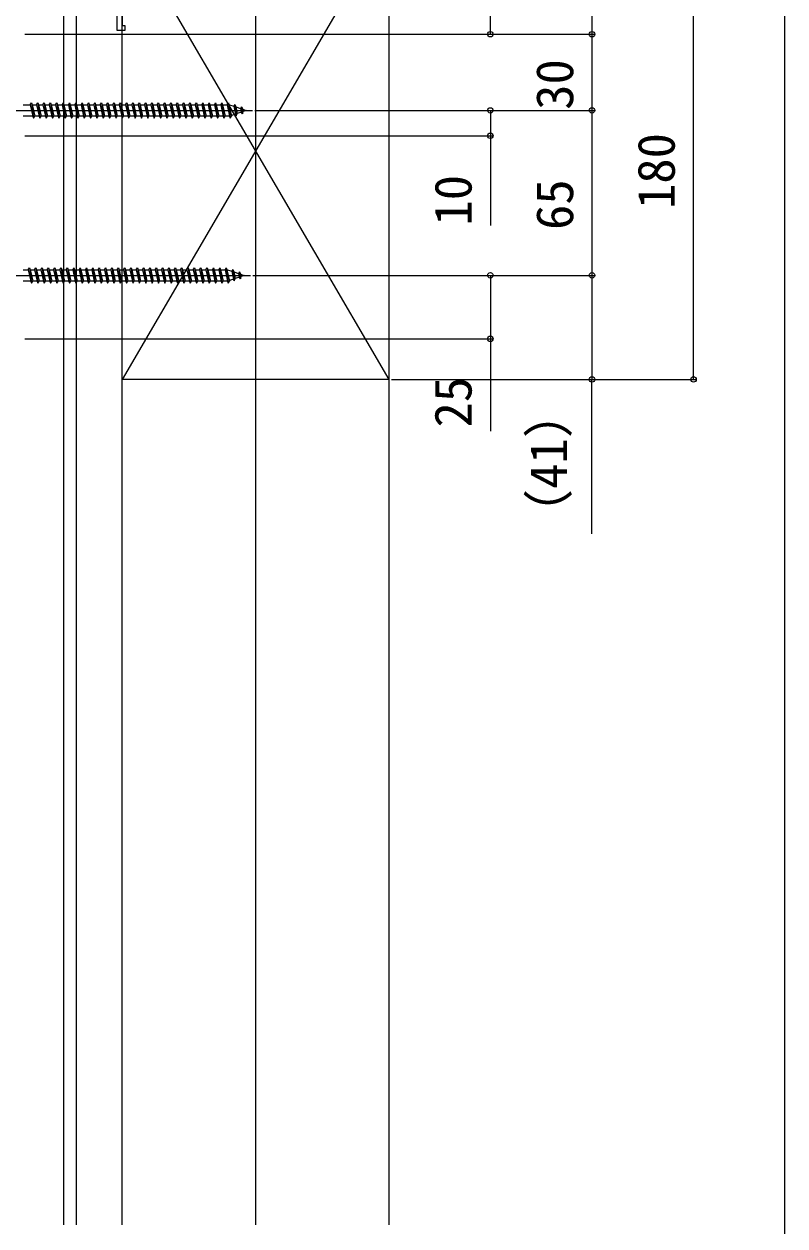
# Model space of a CAD drawing. Units: millimetres, scale not verified. Extents: x -875 to 875, y -1304 to 1296.
# Drawn here: x 575.4 to 875, y 16.4 to 489.9 of the extents above; entities that cross this region are included whole.
import ezdxf
from ezdxf.enums import TextEntityAlignment as Align

# ---------------------------------------------------------------- set-up
doc = ezdxf.new("R2010")
doc.units = ezdxf.units.MM
doc.header["$LTSCALE"] = 8
for name, color, linetype in [('0-2_YKK_11', 7, 'Continuous'), ('0-4_YKK_12', 2, 'Continuous'), ('0-5_YKK_13', 4, 'Continuous'), ('0-6_YKK_D', 6, 'Continuous'), ('0-7_YKK_ZWAK', 7, 'Continuous'), ('0-8_YSS_K', 3, 'Continuous')]:
    doc.layers.add(name, color=color, linetype=linetype)
doc.styles.add('ＭＳ ゴシック', font='')
doc.styles.get('ＭＳ ゴシック').set_extended_font_data('MS Gothic')

msp = doc.modelspace()

# ---------------------------------------------------------------- linework, layer by layer
at = {"layer": '0-2_YKK_11'}
msp.add_lwpolyline([(611.2, 518.6), (611.2, 505.329), (611.5, 501.9), (611.5, 499.692), (611.917, 499.4), (614, 499.4), (614, 489.4), (615, 489.4), (615, 487.4), (612, 487.4), (612, 496.9), (609.126, 498.912)], dxfattribs=at)
at = {"layer": '0-4_YKK_12'}
msp.add_line((666.5, 961.2), (666.5, 16.9), dxfattribs=at)
at = {"layer": '0-5_YKK_13'}
for p, q in [((566.3, 455.9), (665.3, 455.9)), ((575, 458.15), (577.8, 458.15)), ((578.3, 458.9), (579.05, 452.9)), ((578.55, 458.15), (579.55, 453.65)), ((578.55, 458.15), (580.3, 458.15)), ((580.3, 458.15), (580.8, 458.9)), ((580.3, 458.15), (581.3, 453.65)), ((580.8, 458.9), (581.55, 452.9)), ((580.8, 458.9), (581.05, 458.15)), ((581.05, 458.15), (582.05, 453.65)), ((581.05, 458.15), (582.8, 458.15)), ((583.3, 458.9), (584.05, 452.9)), ((583.55, 458.15), (585.3, 458.15)), ((583.55, 458.15), (584.55, 453.65)), ((585.8, 458.9), (586.55, 452.9)), ((586.05, 458.15), (587.8, 458.15)), ((586.05, 458.15), (587.05, 453.65)), ((588.3, 458.9), (589.05, 452.9)), ((588.55, 458.15), (590.3, 458.15)), ((588.55, 458.15), (589.55, 453.65)), ((590.8, 458.9), (591.55, 452.9)), ((591.05, 458.15), (592.8, 458.15)), ((591.05, 458.15), (592.05, 453.65)), ((593.3, 458.9), (594.05, 452.9)), ((593.55, 458.15), (595.3, 458.15)), ((593.55, 458.15), (594.55, 453.65)), ((595.8, 458.9), (596.55, 452.9)), ((596.05, 458.15), (597.8, 458.15)), ((596.05, 458.15), (597.05, 453.65)), ((598.3, 458.9), (599.05, 452.9)), ((598.55, 458.15), (600.3, 458.15)), ((598.55, 458.15), (599.55, 453.65)), ((600.8, 458.9), (601.55, 452.9)), ((601.05, 458.15), (602.8, 458.15)), ((601.05, 458.15), (602.05, 453.65)), ((603.3, 458.9), (604.05, 452.9)), ((603.55, 458.15), (605.3, 458.15)), ((603.55, 458.15), (604.55, 453.65)), ((605.8, 458.9), (606.55, 452.9)), ((606.05, 458.15), (607.8, 458.15)), ((606.05, 458.15), (607.05, 453.65)), ((608.3, 458.9), (609.05, 452.9)), ((608.55, 458.15), (610.3, 458.15)), ((608.55, 458.15), (609.55, 453.65)), ((610.8, 458.9), (611.55, 452.9)), ((611.05, 458.15), (612.8, 458.15)), ((611.05, 458.15), (612.05, 453.65)), ((613.3, 458.9), (614.05, 452.9)), ((613.55, 458.15), (614.55, 453.65)), ((615.8, 458.9), (616.55, 452.9)), ((616.05, 458.15), (617.8, 458.15)), ((616.05, 458.15), (617.05, 453.65)), ((618.3, 458.9), (619.05, 452.9)), ((618.55, 458.15), (619.55, 453.65)), ((620.8, 458.9), (621.55, 452.9)), ((621.05, 458.15), (622.8, 458.15)), ((621.05, 458.15), (622.05, 453.65)), ((623.3, 458.9), (624.05, 452.9)), ((623.55, 458.15), (624.55, 453.65)), ((625.8, 458.9), (626.55, 452.9)), ((626.05, 458.15), (627.8, 458.15)), ((626.05, 458.15), (627.05, 453.65)), ((628.3, 458.9), (629.05, 452.9)), ((628.55, 458.15), (629.55, 453.65)), ((630.8, 458.9), (631.55, 452.9)), ((631.05, 458.15), (632.8, 458.15)), ((631.05, 458.15), (632.05, 453.65)), ((633.3, 458.9), (634.05, 452.9)), ((633.55, 458.15), (634.55, 453.65)), ((635.8, 458.9), (636.55, 452.9)), ((636.05, 458.15), (637.8, 458.15)), ((636.05, 458.15), (637.05, 453.65)), ((638.3, 458.9), (639.05, 452.9)), ((638.55, 458.15), (639.55, 453.65)), ((640.8, 458.9), (641.55, 452.9)), ((641.05, 458.15), (642.8, 458.15)), ((641.05, 458.15), (642.05, 453.65)), ((643.3, 458.9), (644.05, 452.9)), ((643.55, 458.15), (644.55, 453.65)), ((645.8, 458.9), (646.55, 452.9)), ((646.05, 458.15), (647.8, 458.15)), ((646.05, 458.15), (647.05, 453.65)), ((648.3, 458.9), (649.05, 452.9)), ((648.55, 458.15), (650.3, 458.15)), ((648.55, 458.15), (649.55, 453.65)), ((650.8, 458.9), (651.55, 452.9)), ((651.05, 458.15), (652.05, 453.65)), ((651.05, 458.15), (652.8, 458.15)), ((653.3, 458.9), (654.05, 452.9)), ((653.55, 458.15), (654.55, 453.65)), ((653.55, 458.15), (655.3, 458.15)), ((655.8, 458.9), (656.55, 452.9)), ((656.05, 458.15), (656.266, 458.15)), ((656.05, 458.15), (657.05, 453.65)), ((656.266, 458.15), (657.927, 457.578)), ((658.386, 458.213), (657.927, 457.578)), ((657.927, 457.578), (658.62, 454.461)), ((658.386, 458.213), (658.739, 457.298)), ((658.386, 458.213), (658.94, 453.778)), ((658.739, 457.298), (660.634, 456.646)), ((658.739, 457.298), (659.317, 454.701)), ((658.94, 453.778), (659.317, 454.701)), ((660.942, 455.26), (659.317, 454.701)), ((660.998, 457.314), (660.634, 456.646)), ((660.634, 456.646), (660.942, 455.26)), ((661.337, 454.603), (660.942, 455.26)), ((660.998, 457.314), (661.446, 456.366)), ((660.998, 457.314), (661.337, 454.603)), ((661.337, 454.603), (661.639, 455.5)), ((661.446, 456.366), (662.8, 455.9)), ((661.446, 456.366), (661.639, 455.5)), ((662.8, 455.9), (661.639, 455.5)), ((578.8, 453.65), (575, 453.65)), ((581.3, 453.65), (579.55, 453.65)), ((581.3, 453.65), (581.55, 452.9)), ((581.55, 452.9), (582.05, 453.65)), ((583.8, 453.65), (582.05, 453.65)), ((586.3, 453.65), (584.55, 453.65)), ((588.8, 453.65), (587.05, 453.65)), ((591.3, 453.65), (589.55, 453.65)), ((593.8, 453.65), (592.05, 453.65)), ((596.3, 453.65), (594.55, 453.65)), ((598.8, 453.65), (597.05, 453.65)), ((601.3, 453.65), (599.55, 453.65)), ((603.8, 453.65), (602.05, 453.65)), ((606.3, 453.65), (604.55, 453.65)), ((608.8, 453.65), (607.05, 453.65)), ((611.3, 453.65), (609.55, 453.65)), ((613.8, 453.65), (612.05, 453.65)), ((616.3, 453.65), (614.55, 453.65)), ((618.8, 453.65), (617.05, 453.65)), ((621.3, 453.65), (619.55, 453.65)), ((623.8, 453.65), (622.05, 453.65)), ((626.3, 453.65), (624.55, 453.65)), ((628.8, 453.65), (627.05, 453.65)), ((631.3, 453.65), (629.55, 453.65)), ((633.8, 453.65), (632.05, 453.65)), ((636.3, 453.65), (634.55, 453.65)), ((638.8, 453.65), (637.05, 453.65)), ((641.3, 453.65), (639.55, 453.65)), ((643.8, 453.65), (642.05, 453.65)), ((646.3, 453.65), (644.55, 453.65)), ((648.8, 453.65), (647.05, 453.65)), ((651.3, 453.65), (649.55, 453.65)), ((653.8, 453.65), (652.05, 453.65)), ((656.266, 453.65), (654.55, 453.65)), ((656.298, 453.661), (656.266, 453.65)), ((658.62, 454.461), (656.994, 453.901)), ((658.94, 453.778), (658.62, 454.461)), ((575, 393.15), (577, 393.15)), ((577.5, 393.9), (578.25, 387.9)), ((577.75, 393.15), (578.75, 388.65)), ((577.75, 393.15), (579.5, 393.15)), ((579.5, 393.15), (580, 393.9)), ((579.5, 393.15), (580.5, 388.65)), ((580, 393.9), (580.75, 387.9)), ((580, 393.9), (580.25, 393.15)), ((580.25, 393.15), (581.25, 388.65)), ((580.25, 393.15), (582, 393.15)), ((582.5, 393.9), (583.25, 387.9)), ((582.75, 393.15), (584.5, 393.15)), ((582.75, 393.15), (583.75, 388.65)), ((585, 393.9), (585.75, 387.9)), ((585.25, 393.15), (587, 393.15)), ((585.25, 393.15), (586.25, 388.65)), ((587.5, 393.9), (588.25, 387.9)), ((587.75, 393.15), (589.5, 393.15)), ((587.75, 393.15), (588.75, 388.65)), ((590, 393.9), (590.75, 387.9)), ((590.25, 393.15), (592, 393.15)), ((590.25, 393.15), (591.25, 388.65)), ((592.5, 393.9), (593.25, 387.9)), ((592.75, 393.15), (594.5, 393.15)), ((592.75, 393.15), (593.75, 388.65)), ((595, 393.9), (595.75, 387.9)), ((595.25, 393.15), (597, 393.15)), ((595.25, 393.15), (596.25, 388.65)), ((597.5, 393.9), (598.25, 387.9)), ((597.75, 393.15), (599.5, 393.15)), ((597.75, 393.15), (598.75, 388.65)), ((600, 393.9), (600.75, 387.9)), ((600.25, 393.15), (602, 393.15)), ((600.25, 393.15), (601.25, 388.65)), ((602.5, 393.9), (603.25, 387.9)), ((602.75, 393.15), (604.5, 393.15)), ((602.75, 393.15), (603.75, 388.65)), ((605, 393.9), (605.75, 387.9)), ((605.25, 393.15), (607, 393.15)), ((605.25, 393.15), (606.25, 388.65)), ((607.5, 393.9), (608.25, 387.9)), ((607.75, 393.15), (609.5, 393.15)), ((607.75, 393.15), (608.75, 388.65)), ((610, 393.9), (610.75, 387.9)), ((610.25, 393.15), (612, 393.15)), ((610.25, 393.15), (611.25, 388.65)), ((612.5, 393.9), (613.25, 387.9)), ((612.75, 393.15), (613.75, 388.65)), ((615, 393.9), (615.75, 387.9)), ((615.25, 393.15), (617, 393.15)), ((615.25, 393.15), (616.25, 388.65)), ((617.5, 393.9), (618.25, 387.9)), ((617.75, 393.15), (618.75, 388.65)), ((620, 393.9), (620.75, 387.9)), ((620.25, 393.15), (622, 393.15)), ((620.25, 393.15), (621.25, 388.65)), ((622.5, 393.9), (623.25, 387.9)), ((622.75, 393.15), (623.75, 388.65)), ((625, 393.9), (625.75, 387.9)), ((625.25, 393.15), (627, 393.15)), ((625.25, 393.15), (626.25, 388.65)), ((627.5, 393.9), (628.25, 387.9)), ((627.75, 393.15), (628.75, 388.65)), ((630, 393.9), (630.75, 387.9)), ((630.25, 393.15), (632, 393.15)), ((630.25, 393.15), (631.25, 388.65)), ((632.5, 393.9), (633.25, 387.9)), ((632.75, 393.15), (633.75, 388.65)), ((635, 393.9), (635.75, 387.9)), ((635.25, 393.15), (637, 393.15)), ((635.25, 393.15), (636.25, 388.65)), ((637.5, 393.9), (638.25, 387.9)), ((637.75, 393.15), (638.75, 388.65)), ((640, 393.9), (640.75, 387.9)), ((640.25, 393.15), (642, 393.15)), ((640.25, 393.15), (641.25, 388.65)), ((642.5, 393.9), (643.25, 387.9)), ((642.75, 393.15), (643.75, 388.65)), ((645, 393.9), (645.75, 387.9)), ((645.25, 393.15), (647, 393.15)), ((645.25, 393.15), (646.25, 388.65)), ((647.5, 393.9), (648.25, 387.9)), ((647.75, 393.15), (649.5, 393.15)), ((647.75, 393.15), (648.75, 388.65)), ((650, 393.9), (650.75, 387.9)), ((650.25, 393.15), (651.25, 388.65)), ((650.25, 393.15), (652, 393.15)), ((652.5, 393.9), (653.25, 387.9)), ((652.75, 393.15), (653.75, 388.65)), ((652.75, 393.15), (654.5, 393.15)), ((655, 393.9), (655.75, 387.9)), ((655.25, 393.15), (655.466, 393.15)), ((655.25, 393.15), (656.25, 388.65)), ((655.466, 393.15), (657.127, 392.578)), ((657.586, 393.213), (657.127, 392.578)), ((657.586, 393.213), (657.939, 392.298)), ((657.586, 393.213), (658.14, 388.778)), ((565.5, 390.9), (664.5, 390.9)), ((578, 388.65), (575, 388.65)), ((580.5, 388.65), (578.75, 388.65)), ((580.5, 388.65), (580.75, 387.9)), ((580.75, 387.9), (581.25, 388.65)), ((583, 388.65), (581.25, 388.65)), ((585.5, 388.65), (583.75, 388.65)), ((588, 388.65), (586.25, 388.65)), ((590.5, 388.65), (588.75, 388.65)), ((593, 388.65), (591.25, 388.65)), ((595.5, 388.65), (593.75, 388.65)), ((598, 388.65), (596.25, 388.65)), ((600.5, 388.65), (598.75, 388.65)), ((603, 388.65), (601.25, 388.65)), ((605.5, 388.65), (603.75, 388.65)), ((608, 388.65), (606.25, 388.65)), ((610.5, 388.65), (608.75, 388.65)), ((613, 388.65), (611.25, 388.65)), ((615.5, 388.65), (613.75, 388.65)), ((618, 388.65), (616.25, 388.65)), ((620.5, 388.65), (618.75, 388.65)), ((623, 388.65), (621.25, 388.65)), ((625.5, 388.65), (623.75, 388.65)), ((628, 388.65), (626.25, 388.65)), ((630.5, 388.65), (628.75, 388.65)), ((633, 388.65), (631.25, 388.65)), ((635.5, 388.65), (633.75, 388.65)), ((638, 388.65), (636.25, 388.65)), ((640.5, 388.65), (638.75, 388.65)), ((643, 388.65), (641.25, 388.65)), ((645.5, 388.65), (643.75, 388.65)), ((648, 388.65), (646.25, 388.65)), ((650.5, 388.65), (648.75, 388.65)), ((653, 388.65), (651.25, 388.65)), ((655.466, 388.65), (653.75, 388.65)), ((655.498, 388.661), (655.466, 388.65)), ((657.82, 389.461), (656.194, 388.901)), ((657.127, 392.578), (657.82, 389.461)), ((658.14, 388.778), (657.82, 389.461)), ((657.939, 392.298), (659.834, 391.646)), ((657.939, 392.298), (658.517, 389.701)), ((658.14, 388.778), (658.517, 389.701)), ((660.142, 390.26), (658.517, 389.701)), ((660.198, 392.314), (659.834, 391.646)), ((659.834, 391.646), (660.142, 390.26)), ((660.537, 389.603), (660.142, 390.26)), ((660.198, 392.314), (660.646, 391.366)), ((660.198, 392.314), (660.537, 389.603)), ((660.537, 389.603), (660.839, 390.5)), ((660.646, 391.366), (662, 390.9)), ((660.646, 391.366), (660.839, 390.5)), ((662, 390.9), (660.839, 390.5))]:
    msp.add_line(p, q, dxfattribs=at)
for points in [[(577.8, 458.15), (578.3, 458.9), (578.55, 458.15)], [(577.8, 458.15), (578.8, 453.65), (579.05, 452.9), (579.55, 453.65)], [(582.8, 458.15), (583.3, 458.9), (583.55, 458.15)], [(582.8, 458.15), (583.8, 453.65), (584.05, 452.9), (584.55, 453.65)], [(585.3, 458.15), (585.8, 458.9), (586.05, 458.15)], [(585.3, 458.15), (586.3, 453.65), (586.55, 452.9), (587.05, 453.65)], [(587.8, 458.15), (588.3, 458.9), (588.55, 458.15)], [(587.8, 458.15), (588.8, 453.65), (589.05, 452.9), (589.55, 453.65)], [(590.3, 458.15), (590.8, 458.9), (591.05, 458.15)], [(590.3, 458.15), (591.3, 453.65), (591.55, 452.9), (592.05, 453.65)], [(592.8, 458.15), (593.3, 458.9), (593.55, 458.15)], [(592.8, 458.15), (593.8, 453.65), (594.05, 452.9), (594.55, 453.65)], [(595.3, 458.15), (595.8, 458.9), (596.05, 458.15)], [(595.3, 458.15), (596.3, 453.65), (596.55, 452.9), (597.05, 453.65)], [(597.8, 458.15), (598.3, 458.9), (598.55, 458.15)], [(597.8, 458.15), (598.8, 453.65), (599.05, 452.9), (599.55, 453.65)], [(600.3, 458.15), (600.8, 458.9), (601.05, 458.15)], [(600.3, 458.15), (601.3, 453.65), (601.55, 452.9), (602.05, 453.65)], [(602.8, 458.15), (603.3, 458.9), (603.55, 458.15)], [(602.8, 458.15), (603.8, 453.65), (604.05, 452.9), (604.55, 453.65)], [(605.3, 458.15), (605.8, 458.9), (606.05, 458.15)], [(605.3, 458.15), (606.3, 453.65), (606.55, 452.9), (607.05, 453.65)], [(607.8, 458.15), (608.3, 458.9), (608.55, 458.15)], [(607.8, 458.15), (608.8, 453.65), (609.05, 452.9), (609.55, 453.65)], [(610.3, 458.15), (610.8, 458.9), (611.05, 458.15)], [(610.3, 458.15), (611.3, 453.65), (611.55, 452.9), (612.05, 453.65)], [(612.8, 458.15), (613.3, 458.9), (613.55, 458.15)], [(612.8, 458.15), (613.8, 453.65), (614.05, 452.9), (614.55, 453.65)], [(613.55, 458.15), (615.3, 458.15), (615.8, 458.9), (616.05, 458.15)], [(615.3, 458.15), (616.3, 453.65), (616.55, 452.9), (617.05, 453.65)], [(617.8, 458.15), (618.3, 458.9), (618.55, 458.15)], [(617.8, 458.15), (618.8, 453.65), (619.05, 452.9), (619.55, 453.65)], [(618.55, 458.15), (620.3, 458.15), (620.8, 458.9), (621.05, 458.15)], [(620.3, 458.15), (621.3, 453.65), (621.55, 452.9), (622.05, 453.65)], [(622.8, 458.15), (623.3, 458.9), (623.55, 458.15)], [(622.8, 458.15), (623.8, 453.65), (624.05, 452.9), (624.55, 453.65)], [(623.55, 458.15), (625.3, 458.15), (625.8, 458.9), (626.05, 458.15)], [(625.3, 458.15), (626.3, 453.65), (626.55, 452.9), (627.05, 453.65)], [(627.8, 458.15), (628.3, 458.9), (628.55, 458.15)], [(627.8, 458.15), (628.8, 453.65), (629.05, 452.9), (629.55, 453.65)], [(628.55, 458.15), (630.3, 458.15), (630.8, 458.9), (631.05, 458.15)], [(630.3, 458.15), (631.3, 453.65), (631.55, 452.9), (632.05, 453.65)], [(632.8, 458.15), (633.3, 458.9), (633.55, 458.15)], [(632.8, 458.15), (633.8, 453.65), (634.05, 452.9), (634.55, 453.65)], [(633.55, 458.15), (635.3, 458.15), (635.8, 458.9), (636.05, 458.15)], [(635.3, 458.15), (636.3, 453.65), (636.55, 452.9), (637.05, 453.65)], [(637.8, 458.15), (638.3, 458.9), (638.55, 458.15)], [(637.8, 458.15), (638.8, 453.65), (639.05, 452.9), (639.55, 453.65)], [(638.55, 458.15), (640.3, 458.15), (640.8, 458.9), (641.05, 458.15)], [(640.3, 458.15), (641.3, 453.65), (641.55, 452.9), (642.05, 453.65)], [(642.8, 458.15), (643.3, 458.9), (643.55, 458.15)], [(642.8, 458.15), (643.8, 453.65), (644.05, 452.9), (644.55, 453.65)], [(643.55, 458.15), (645.3, 458.15), (645.8, 458.9), (646.05, 458.15)], [(645.3, 458.15), (646.3, 453.65), (646.55, 452.9), (647.05, 453.65)], [(647.8, 458.15), (648.3, 458.9), (648.55, 458.15)], [(647.8, 458.15), (648.8, 453.65), (649.05, 452.9), (649.55, 453.65)], [(650.3, 458.15), (650.8, 458.9), (651.05, 458.15)], [(650.3, 458.15), (651.3, 453.65), (651.55, 452.9), (652.05, 453.65)], [(652.8, 458.15), (653.3, 458.9), (653.55, 458.15)], [(652.8, 458.15), (653.8, 453.65), (654.05, 452.9), (654.55, 453.65)], [(655.3, 458.15), (655.8, 458.9), (656.05, 458.15)], [(655.3, 458.15), (656.3, 453.65), (656.55, 452.9), (657.05, 453.65)], [(577, 393.15), (577.5, 393.9), (577.75, 393.15)], [(577, 393.15), (578, 388.65), (578.25, 387.9), (578.75, 388.65)], [(582, 393.15), (582.5, 393.9), (582.75, 393.15)], [(582, 393.15), (583, 388.65), (583.25, 387.9), (583.75, 388.65)], [(584.5, 393.15), (585, 393.9), (585.25, 393.15)], [(584.5, 393.15), (585.5, 388.65), (585.75, 387.9), (586.25, 388.65)], [(587, 393.15), (587.5, 393.9), (587.75, 393.15)], [(587, 393.15), (588, 388.65), (588.25, 387.9), (588.75, 388.65)], [(589.5, 393.15), (590, 393.9), (590.25, 393.15)], [(589.5, 393.15), (590.5, 388.65), (590.75, 387.9), (591.25, 388.65)], [(592, 393.15), (592.5, 393.9), (592.75, 393.15)], [(592, 393.15), (593, 388.65), (593.25, 387.9), (593.75, 388.65)], [(594.5, 393.15), (595, 393.9), (595.25, 393.15)], [(594.5, 393.15), (595.5, 388.65), (595.75, 387.9), (596.25, 388.65)], [(597, 393.15), (597.5, 393.9), (597.75, 393.15)], [(597, 393.15), (598, 388.65), (598.25, 387.9), (598.75, 388.65)], [(599.5, 393.15), (600, 393.9), (600.25, 393.15)], [(599.5, 393.15), (600.5, 388.65), (600.75, 387.9), (601.25, 388.65)], [(602, 393.15), (602.5, 393.9), (602.75, 393.15)], [(602, 393.15), (603, 388.65), (603.25, 387.9), (603.75, 388.65)], [(604.5, 393.15), (605, 393.9), (605.25, 393.15)], [(604.5, 393.15), (605.5, 388.65), (605.75, 387.9), (606.25, 388.65)], [(607, 393.15), (607.5, 393.9), (607.75, 393.15)], [(607, 393.15), (608, 388.65), (608.25, 387.9), (608.75, 388.65)], [(609.5, 393.15), (610, 393.9), (610.25, 393.15)], [(609.5, 393.15), (610.5, 388.65), (610.75, 387.9), (611.25, 388.65)], [(612, 393.15), (612.5, 393.9), (612.75, 393.15)], [(612, 393.15), (613, 388.65), (613.25, 387.9), (613.75, 388.65)], [(612.75, 393.15), (614.5, 393.15), (615, 393.9), (615.25, 393.15)], [(614.5, 393.15), (615.5, 388.65), (615.75, 387.9), (616.25, 388.65)], [(617, 393.15), (617.5, 393.9), (617.75, 393.15)], [(617, 393.15), (618, 388.65), (618.25, 387.9), (618.75, 388.65)], [(617.75, 393.15), (619.5, 393.15), (620, 393.9), (620.25, 393.15)], [(619.5, 393.15), (620.5, 388.65), (620.75, 387.9), (621.25, 388.65)], [(622, 393.15), (622.5, 393.9), (622.75, 393.15)], [(622, 393.15), (623, 388.65), (623.25, 387.9), (623.75, 388.65)], [(622.75, 393.15), (624.5, 393.15), (625, 393.9), (625.25, 393.15)], [(624.5, 393.15), (625.5, 388.65), (625.75, 387.9), (626.25, 388.65)], [(627, 393.15), (627.5, 393.9), (627.75, 393.15)], [(627, 393.15), (628, 388.65), (628.25, 387.9), (628.75, 388.65)], [(627.75, 393.15), (629.5, 393.15), (630, 393.9), (630.25, 393.15)], [(629.5, 393.15), (630.5, 388.65), (630.75, 387.9), (631.25, 388.65)], [(632, 393.15), (632.5, 393.9), (632.75, 393.15)], [(632, 393.15), (633, 388.65), (633.25, 387.9), (633.75, 388.65)], [(632.75, 393.15), (634.5, 393.15), (635, 393.9), (635.25, 393.15)], [(634.5, 393.15), (635.5, 388.65), (635.75, 387.9), (636.25, 388.65)], [(637, 393.15), (637.5, 393.9), (637.75, 393.15)], [(637, 393.15), (638, 388.65), (638.25, 387.9), (638.75, 388.65)], [(637.75, 393.15), (639.5, 393.15), (640, 393.9), (640.25, 393.15)], [(639.5, 393.15), (640.5, 388.65), (640.75, 387.9), (641.25, 388.65)], [(642, 393.15), (642.5, 393.9), (642.75, 393.15)], [(642, 393.15), (643, 388.65), (643.25, 387.9), (643.75, 388.65)], [(642.75, 393.15), (644.5, 393.15), (645, 393.9), (645.25, 393.15)], [(644.5, 393.15), (645.5, 388.65), (645.75, 387.9), (646.25, 388.65)], [(647, 393.15), (647.5, 393.9), (647.75, 393.15)], [(647, 393.15), (648, 388.65), (648.25, 387.9), (648.75, 388.65)], [(649.5, 393.15), (650, 393.9), (650.25, 393.15)], [(649.5, 393.15), (650.5, 388.65), (650.75, 387.9), (651.25, 388.65)], [(652, 393.15), (652.5, 393.9), (652.75, 393.15)], [(652, 393.15), (653, 388.65), (653.25, 387.9), (653.75, 388.65)], [(654.5, 393.15), (655, 393.9), (655.25, 393.15)], [(654.5, 393.15), (655.5, 388.65), (655.75, 387.9), (656.25, 388.65)]]:
    msp.add_lwpolyline(points, dxfattribs=at)
at = {"layer": '0-6_YKK_D'}
for p, q in [((799, 770.9), (799, 485.9)), ((839, 349.9), (839, 529.9)), ((575.7, 485.9), (800, 485.9)), ((575.7, 485.9), (800, 485.9)), ((575.7, 485.9), (760, 485.9)), ((799, 485.9), (799, 455.9)), ((666.3, 455.9), (800, 455.9)), ((666.3, 455.9), (800, 455.9)), ((666.3, 455.9), (760, 455.9)), ((799, 455.9), (799, 390.9)), ((575.7, 445.9), (760, 445.9)), ((665.5, 390.9), (800, 390.9)), ((665.5, 390.9), (800, 390.9)), ((665.5, 390.9), (760, 390.9)), ((799, 390.9), (799, 349.9)), ((575.7, 365.9), (760, 365.9)), ((720, 349.9), (800, 349.9)), ((720, 349.9), (840, 349.9)), ((799, 289.038), (799, 349.9))]:
    msp.add_line(p, q, dxfattribs=at)
for points in [[(759, 485.9), (759, 495.9), (759, 531.2)], [(759, 455.9), (759, 445.9), (759, 410.6)], [(759, 390.9), (759, 365.9), (759, 329.464)]]:
    msp.add_lwpolyline(points, dxfattribs=at)
for centre in [(759, 485.9), (799, 485.9), (799, 485.9), (759, 455.9), (799, 455.9), (799, 455.9), (759, 445.9), (759, 390.9), (799, 390.9), (799, 390.9), (759, 365.9), (799, 349.9), (839, 349.9)]:
    msp.add_circle(centre, 1.075, dxfattribs=at)
at = {"layer": '0-7_YKK_ZWAK'}
msp.add_lwpolyline([(-875, -1304.1), (875, -1304.1), (875, 1245.9)], dxfattribs=at)
at = {"layer": '0-8_YSS_K'}
for p, q in [((614, 16.9), (614, 529.9)), ((719, 529.9), (614, 349.9)), ((614, 529.9), (719, 349.9)), ((591, 16.9), (591, 516.1)), ((596, 16.9), (596, 516.1)), ((719, 349.9), (719, 16.9))]:
    msp.add_line(p, q, dxfattribs=at)
msp.add_lwpolyline([(614, 529.9), (719, 529.9), (719, 349.9), (614, 349.9)], close=True, dxfattribs=at)

# ---------------------------------------------------------------- texts
at = {"layer": '0-6_YKK_D', "style": 'ＭＳ ゴシック'}
for s, p in [('30', (796, 456.127)), ('180', (836, 417.059)), ('10', (756, 410.532)), ('65', (796, 408.798)), ('25', (756, 330.986)), ('（41）', (793.614, 286.811))]:
    msp.add_text(s, height=14.66, rotation=90, dxfattribs=at).set_placement(p, align=Align.BOTTOM_LEFT)

doc.saveas('drawing.dxf')
